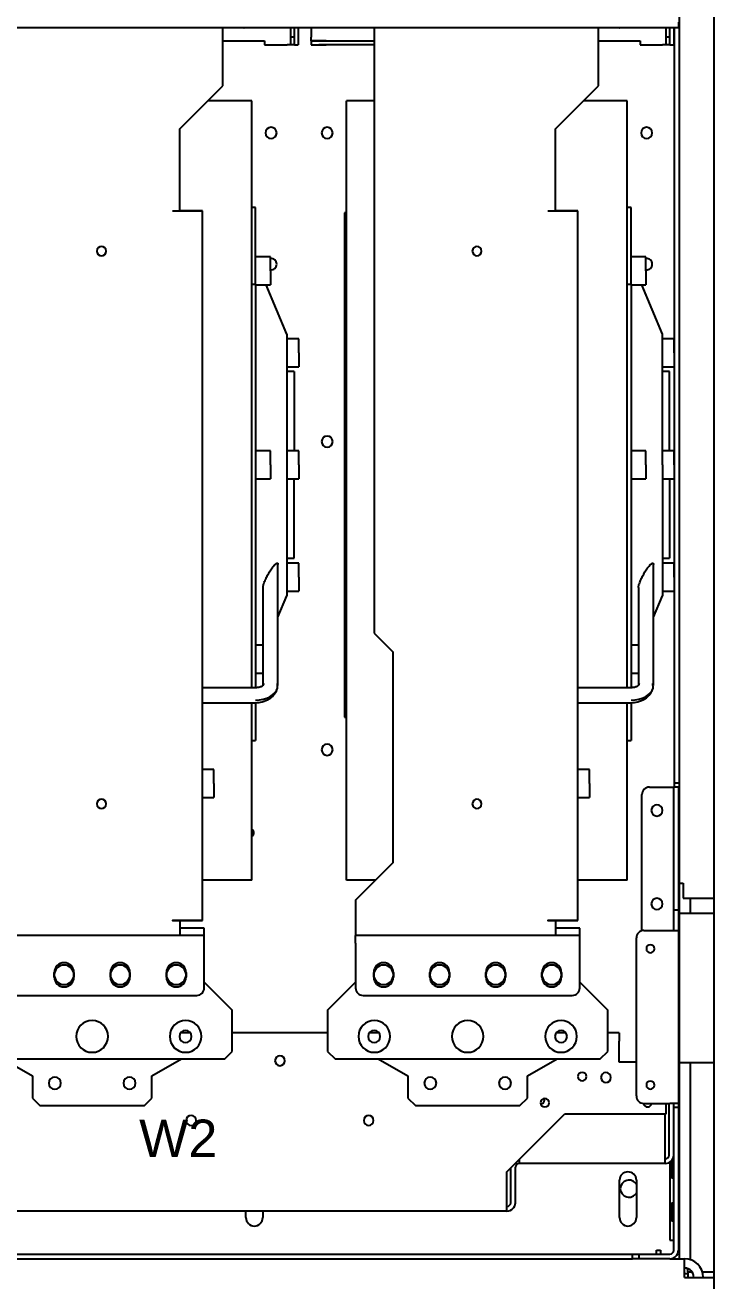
# Model space of a CAD drawing. Header units: inches. Extents: x 0 to 420, y 0 to 297.
# Drawn here: x 299.3 to 328.8, y 97 to 150.8 of the extents above; entities that cross this region are included whole.
import ezdxf
from ezdxf.enums import TextEntityAlignment as Align

# ---------------------------------------------------------------- set-up
doc = ezdxf.new("R2010")
doc.units = ezdxf.units.IN
doc.layers.add('Default', color=7, linetype='Continuous')
doc.layers.add('DV1_Default', color=7, linetype='Continuous')
doc.styles.add('SEACAD_arial_ttf', font='arial.ttf', dxfattribs={"height": 0.2})

# ---------------------------------------------------------------- blocks, each defined once
blk = doc.blocks.new('SE')
at = {"layer": 'DV1_Default', "color": 7, "linetype": 'Continuous', "ltscale": 25.4}
for p, q in [((328.785, 232.692), (328.785, 69.572)), ((327.305, 160.732), (327.305, 118.308)), ((327.265, 150.652), (271.265, 150.652)), ((307.761, 148.172), (307.761, 150.652)), ((310.665, 150.252), (310.665, 150.652)), ((310.825, 149.932), (310.825, 150.652)), ((310.985, 150.652), (310.985, 149.932)), ((311.545, 150.652), (311.545, 150.252)), ((314.241, 150.652), (314.241, 124.732)), ((323.841, 148.172), (323.841, 150.652)), ((326.745, 150.252), (326.745, 150.652)), ((326.905, 149.932), (326.905, 150.652)), ((327.065, 150.652), (327.065, 149.932)), ((327.105, 118.308), (327.105, 150.652)), ((327.265, 150.892), (327.265, 150.652)), ((307.761, 150.092), (309.545, 150.092)), ((309.545, 150.092), (309.545, 149.932)), ((310.825, 150.252), (310.665, 150.252)), ((310.665, 149.932), (310.665, 150.252)), ((311.545, 150.092), (311.545, 150.252)), ((311.545, 150.092), (311.545, 149.932)), ((311.545, 150.092), (311.545, 150.092)), ((311.865, 150.092), (314.241, 150.092)), ((323.841, 150.092), (325.625, 150.092)), ((325.625, 150.092), (325.625, 149.932)), ((326.905, 150.252), (326.745, 150.252)), ((326.745, 149.932), (326.745, 150.252)), ((309.545, 149.932), (310.505, 149.932)), ((310.665, 149.932), (310.505, 149.932)), ((310.825, 149.932), (310.665, 149.932)), ((310.825, 149.932), (310.825, 149.932)), ((310.825, 149.932), (310.985, 149.932)), ((314.241, 149.932), (311.865, 149.932)), ((325.625, 149.932), (326.585, 149.932)), ((326.745, 149.932), (326.585, 149.932)), ((326.905, 149.932), (326.745, 149.932)), ((326.905, 149.932), (326.905, 149.932)), ((326.905, 149.932), (327.065, 149.932)), ((305.921, 146.332), (307.761, 148.172)), ((322.001, 146.332), (323.841, 148.172)), ((308.997, 147.532), (307.121, 147.532)), ((308.997, 136.732), (308.997, 147.532)), ((314.241, 147.532), (313.053, 147.532)), ((313.053, 136.732), (313.053, 147.532)), ((325.077, 147.532), (323.201, 147.532)), ((325.077, 136.732), (325.077, 147.532)), ((305.921, 142.812), (305.921, 146.332)), ((322.001, 142.812), (322.001, 146.332)), ((306.241, 142.812), (305.921, 142.812)), ((305.921, 142.812), (306.241, 142.812)), ((306.881, 142.812), (306.561, 142.812)), ((306.561, 142.812), (306.561, 142.812)), ((306.881, 112.412), (306.881, 142.812)), ((306.881, 142.812), (306.881, 142.812)), ((309.157, 142.957), (308.997, 142.957)), ((309.157, 139.659), (309.157, 142.957)), ((312.973, 142.732), (312.973, 131.932)), ((313.053, 142.732), (312.973, 142.732)), ((322.321, 142.812), (322.001, 142.812)), ((322.001, 142.812), (322.321, 142.812)), ((322.961, 142.812), (322.641, 142.812)), ((322.641, 142.812), (322.641, 142.812)), ((322.961, 112.412), (322.961, 142.812)), ((322.961, 142.812), (322.961, 142.812)), ((325.237, 142.957), (325.077, 142.957)), ((325.237, 139.659), (325.237, 142.957)), ((309.797, 140.846), (309.157, 140.846)), ((309.797, 140.246), (309.797, 140.846)), ((325.877, 140.846), (325.237, 140.846)), ((325.877, 140.246), (325.877, 140.846)), ((309.797, 140.246), (309.797, 139.646)), ((325.877, 140.246), (325.877, 139.646)), ((309.157, 139.659), (308.997, 139.659)), ((309.157, 139.659), (309.157, 122.387)), ((309.157, 139.646), (309.797, 139.646)), ((310.501, 137.532), (309.613, 139.646)), ((325.237, 139.659), (325.077, 139.659)), ((325.237, 139.659), (325.237, 122.387)), ((325.237, 139.646), (325.877, 139.646)), ((326.581, 137.532), (325.693, 139.646)), ((310.501, 137.532), (310.501, 131.932)), ((311.005, 137.332), (310.501, 137.332)), ((311.005, 136.732), (311.005, 137.332)), ((326.581, 131.932), (326.581, 137.532)), ((327.085, 137.332), (326.581, 137.332)), ((327.085, 136.732), (327.085, 137.332)), ((308.997, 135.614), (308.997, 136.732)), ((311.005, 136.732), (311.005, 136.132)), ((313.053, 135.614), (313.053, 136.732)), ((325.077, 135.614), (325.077, 136.732)), ((327.085, 136.732), (327.085, 136.132)), ((310.501, 136.132), (311.005, 136.132)), ((326.581, 136.132), (327.085, 136.132)), ((308.997, 129.532), (308.997, 135.614)), ((310.805, 135.932), (310.501, 135.932)), ((310.805, 135.932), (310.805, 132.532)), ((313.053, 129.532), (313.053, 135.614)), ((325.077, 129.532), (325.077, 135.614)), ((326.885, 135.932), (326.581, 135.932)), ((326.885, 132.532), (326.885, 135.932)), ((309.797, 132.532), (309.157, 132.532)), ((309.797, 131.932), (309.797, 132.532)), ((311.005, 132.532), (310.501, 132.532)), ((311.005, 131.932), (311.005, 132.532)), ((325.877, 132.532), (325.237, 132.532)), ((325.877, 131.932), (325.877, 132.532)), ((327.085, 132.532), (326.581, 132.532)), ((327.085, 131.932), (327.085, 132.532)), ((309.797, 131.932), (309.797, 131.332)), ((310.501, 131.932), (310.501, 126.332)), ((311.005, 131.932), (311.005, 131.332)), ((312.973, 131.932), (312.973, 121.132)), ((325.877, 131.932), (325.877, 131.332)), ((326.581, 131.932), (326.581, 126.332)), ((327.085, 131.932), (327.085, 131.332)), ((309.157, 131.332), (309.797, 131.332)), ((310.501, 131.332), (311.005, 131.332)), ((310.805, 127.932), (310.805, 131.332)), ((325.237, 131.332), (325.877, 131.332)), ((326.581, 131.332), (327.085, 131.332)), ((326.885, 131.332), (326.885, 127.932)), ((308.997, 122.387), (308.997, 129.532)), ((313.053, 114.148), (313.053, 129.532)), ((325.077, 122.387), (325.077, 129.532)), ((310.117, 122.485), (310.117, 127.673)), ((310.501, 127.932), (310.805, 127.932)), ((311.005, 127.732), (310.501, 127.732)), ((311.005, 127.132), (311.005, 127.732)), ((326.197, 122.485), (326.197, 127.673)), ((326.581, 127.932), (326.885, 127.932)), ((327.085, 127.732), (326.581, 127.732)), ((327.085, 127.132), (327.085, 127.732)), ((311.005, 127.132), (311.005, 126.532)), ((327.085, 127.132), (327.085, 126.532)), ((309.477, 126.676), (309.477, 122.485)), ((310.501, 126.532), (311.005, 126.532)), ((325.557, 126.676), (325.557, 122.485)), ((326.581, 126.532), (327.085, 126.532)), ((310.117, 125.418), (310.501, 126.332)), ((326.197, 125.418), (326.581, 126.332)), ((314.241, 124.732), (315.041, 123.932)), ((309.477, 124.218), (309.157, 124.218)), ((315.041, 123.932), (315.041, 114.892)), ((325.557, 124.218), (325.237, 124.218)), ((309.157, 123.018), (309.477, 123.018)), ((325.237, 123.018), (325.557, 123.018)), ((309.157, 122.387), (306.881, 122.387)), ((310.101, 122.371), (310.094, 122.574)), ((325.237, 122.387), (322.961, 122.387)), ((326.181, 122.371), (326.174, 122.574)), ((306.881, 121.747), (309.157, 121.747)), ((308.997, 114.148), (308.997, 121.747)), ((309.157, 121.747), (309.157, 120.132)), ((322.961, 121.747), (325.237, 121.747)), ((325.077, 114.148), (325.077, 121.747)), ((325.237, 121.747), (325.237, 120.132)), ((312.973, 121.132), (313.053, 121.132)), ((308.997, 120.132), (309.157, 120.132)), ((325.077, 120.132), (325.237, 120.132)), ((307.373, 118.886), (306.881, 118.886)), ((307.373, 118.286), (307.373, 118.886)), ((323.453, 118.886), (322.961, 118.886)), ((323.453, 118.286), (323.453, 118.886)), ((307.373, 118.286), (307.373, 117.686)), ((323.453, 118.286), (323.453, 117.686)), ((325.705, 111.98), (325.705, 117.812)), ((326.025, 118.132), (326.905, 118.132)), ((326.905, 118.132), (327.065, 118.132)), ((327.065, 112.867), (327.065, 118.132)), ((327.265, 118.132), (327.065, 118.132)), ((327.105, 118.132), (327.105, 118.308)), ((327.305, 118.308), (327.105, 118.308)), ((327.265, 118.132), (327.265, 112.867)), ((327.265, 118.132), (327.305, 118.132)), ((327.305, 118.308), (327.305, 118.132)), ((327.305, 118.132), (327.305, 112.732)), ((306.881, 117.686), (307.373, 117.686)), ((322.961, 117.686), (323.453, 117.686)), ((315.041, 114.892), (313.441, 113.292)), ((313.441, 113.292), (315.041, 114.892)), ((308.997, 114.148), (306.881, 114.148)), ((314.297, 114.148), (313.053, 114.148)), ((325.077, 114.148), (322.961, 114.148)), ((327.305, 114.012), (327.465, 114.012)), ((327.465, 114.012), (327.465, 113.372)), ((313.441, 113.292), (313.441, 112.412)), ((313.441, 113.292), (313.441, 113.292)), ((327.465, 113.372), (327.785, 113.372)), ((327.785, 113.372), (327.972, 113.372)), ((327.785, 112.732), (327.785, 113.372)), ((327.972, 113.372), (328.157, 113.372)), ((328.157, 113.372), (328.61, 113.372)), ((328.61, 113.372), (328.785, 113.372)), ((327.065, 112.166), (327.065, 112.867)), ((327.265, 112.867), (327.065, 112.867)), ((327.265, 112.867), (327.265, 112.166)), ((327.305, 112.732), (327.945, 112.732)), ((327.305, 112.732), (327.305, 106.332)), ((327.945, 112.732), (328.785, 112.732)), ((305.921, 112.412), (306.241, 112.412)), ((305.921, 112.412), (305.921, 111.772)), ((306.961, 112.092), (305.921, 112.092)), ((306.961, 112.092), (305.921, 112.092)), ((306.961, 111.772), (306.961, 112.092)), ((306.961, 112.092), (306.961, 112.092)), ((313.441, 112.412), (313.441, 111.772)), ((322.001, 112.412), (322.321, 112.412)), ((322.001, 112.412), (322.001, 111.772)), ((323.041, 112.092), (322.001, 112.092)), ((323.041, 112.092), (322.001, 112.092)), ((323.041, 111.772), (323.041, 112.092)), ((323.041, 112.092), (323.041, 112.092)), ((325.785, 111.99), (326.905, 111.99)), ((326.905, 111.99), (327.265, 111.99)), ((327.065, 111.99), (327.065, 112.166)), ((327.265, 112.166), (327.265, 111.99)), ((327.265, 111.99), (327.265, 104.582)), ((305.921, 111.772), (297.361, 111.772)), ((306.961, 111.772), (305.921, 111.772)), ((306.961, 111.452), (306.961, 111.772)), ((306.961, 109.532), (306.961, 111.452)), ((322.001, 111.772), (313.441, 111.772)), ((313.441, 111.452), (313.441, 111.772)), ((313.441, 111.452), (313.441, 109.532)), ((323.041, 111.772), (322.001, 111.772)), ((323.041, 111.452), (323.041, 111.772)), ((323.041, 109.532), (323.041, 111.452)), ((325.465, 104.902), (325.465, 111.67)), ((300.541, 109.992), (300.541, 110.192)), ((301.381, 110.192), (301.381, 109.992)), ((302.941, 109.992), (302.941, 110.192)), ((303.781, 110.192), (303.781, 109.992)), ((305.341, 109.992), (305.341, 110.192)), ((306.181, 110.192), (306.181, 109.992)), ((306.961, 109.772), (308.161, 108.572)), ((308.161, 108.572), (306.961, 109.772)), ((312.241, 108.572), (313.441, 109.772)), ((313.441, 109.772), (312.241, 108.572)), ((314.221, 109.992), (314.221, 110.192)), ((315.061, 110.192), (315.061, 109.992)), ((316.621, 109.992), (316.621, 110.192)), ((317.461, 110.192), (317.461, 109.992)), ((319.021, 109.992), (319.021, 110.192)), ((319.861, 110.192), (319.861, 109.992)), ((321.421, 109.992), (321.421, 110.192)), ((322.261, 110.192), (322.261, 109.992)), ((323.041, 109.772), (324.241, 108.572)), ((324.241, 108.572), (323.041, 109.772)), ((297.681, 109.212), (306.641, 109.212)), ((313.761, 109.212), (322.721, 109.212)), ((308.161, 108.572), (308.161, 108.572)), ((308.161, 106.812), (308.161, 108.572)), ((312.241, 108.572), (312.241, 106.812)), ((312.241, 108.572), (312.241, 108.572)), ((324.241, 108.572), (324.241, 108.572)), ((324.241, 106.812), (324.241, 108.572)), ((327.305, 108.332), (327.265, 108.332)), ((327.265, 108.172), (327.265, 108.156)), ((327.305, 108.172), (327.265, 108.172)), ((306.366, 107.612), (305.956, 107.612)), ((312.241, 107.612), (308.161, 107.612)), ((314.446, 107.612), (314.036, 107.612)), ((322.446, 107.612), (322.036, 107.612)), ((324.725, 107.612), (324.241, 107.612)), ((324.725, 107.612), (324.725, 107.252)), ((301.481, 107.452), (301.481, 107.452)), ((302.841, 107.452), (302.841, 107.452)), ((305.481, 107.452), (305.481, 107.452)), ((306.841, 107.452), (306.841, 107.452)), ((313.561, 107.452), (313.561, 107.452)), ((314.921, 107.452), (314.921, 107.452)), ((317.561, 107.452), (317.561, 107.452)), ((318.921, 107.452), (318.921, 107.452)), ((321.561, 107.452), (321.561, 107.452)), ((322.921, 107.452), (322.921, 107.452)), ((324.725, 106.356), (324.725, 107.252)), ((327.305, 107.548), (327.265, 107.548)), ((307.841, 106.492), (308.161, 106.812)), ((312.241, 106.812), (312.561, 106.492)), ((323.921, 106.492), (324.241, 106.812)), ((296.481, 106.492), (307.841, 106.492)), ((298.331, 106.492), (299.601, 105.759)), ((304.721, 105.759), (305.991, 106.492)), ((312.561, 106.492), (323.921, 106.492)), ((314.411, 106.492), (315.681, 105.759)), ((320.801, 105.759), (322.071, 106.492)), ((325.465, 106.356), (324.725, 106.356)), ((327.305, 106.332), (327.305, 98.716)), ((327.305, 106.332), (327.945, 106.332)), ((327.785, 97.889), (327.785, 106.332)), ((327.945, 106.332), (328.785, 106.332)), ((299.601, 105.759), (299.601, 104.812)), ((300.301, 105.452), (300.301, 105.452)), ((300.821, 105.452), (300.821, 105.452)), ((303.501, 105.452), (303.501, 105.452)), ((304.021, 105.452), (304.021, 105.452)), ((304.721, 104.812), (304.721, 105.759)), ((315.681, 105.759), (315.681, 104.812)), ((316.381, 105.452), (316.381, 105.452)), ((316.901, 105.452), (316.901, 105.452)), ((319.581, 105.452), (319.581, 105.452)), ((320.101, 105.452), (320.101, 105.452)), ((320.801, 104.812), (320.801, 105.759)), ((299.601, 104.812), (299.921, 104.492)), ((299.921, 104.492), (304.401, 104.492)), ((304.401, 104.492), (304.721, 104.812)), ((315.681, 104.812), (316.001, 104.492)), ((316.001, 104.492), (320.481, 104.492)), ((320.481, 104.492), (320.801, 104.812)), ((325.785, 104.582), (326.905, 104.582)), ((326.745, 104.132), (326.745, 104.582)), ((326.865, 102.372), (326.865, 104.582)), ((327.265, 104.582), (326.905, 104.582)), ((327.065, 104.406), (327.065, 104.582)), ((327.065, 104.086), (327.065, 104.406)), ((327.265, 104.406), (327.065, 104.406)), ((327.265, 104.582), (327.265, 104.406)), ((327.265, 104.406), (327.265, 104.086)), ((319.925, 101.652), (322.405, 104.132)), ((322.405, 104.132), (326.745, 104.132)), ((326.705, 102.372), (326.705, 104.132)), ((327.065, 98.292), (327.065, 104.086)), ((327.265, 104.086), (327.265, 98.292)), ((326.705, 102.012), (326.705, 102.372)), ((320.085, 100.332), (320.085, 101.812)), ((320.285, 100.332), (320.285, 101.852)), ((320.445, 102.172), (320.445, 102.012)), ((326.705, 102.012), (320.445, 102.012)), ((326.905, 102.073), (326.905, 98.732)), ((326.969, 102.144), (326.969, 101.4)), ((327.065, 102.144), (326.969, 102.144)), ((319.925, 100.332), (319.925, 101.652)), ((324.745, 99.692), (324.745, 101.292)), ((325.465, 101.292), (325.465, 99.692)), ((326.969, 101.4), (327.065, 101.4)), ((319.925, 99.972), (319.925, 100.332)), ((326.969, 100.304), (326.969, 99.56)), ((327.065, 100.304), (326.969, 100.304)), ((319.925, 99.972), (298.713, 99.972)), ((308.745, 99.692), (308.745, 99.972)), ((309.465, 99.972), (309.465, 99.692)), ((326.969, 99.56), (327.065, 99.56)), ((326.905, 98.732), (327.01, 98.732)), ((327.018, 98.732), (327.01, 98.732)), ((327.018, 98.732), (327.065, 98.732)), ((327.305, 98.716), (327.265, 98.716)), ((327.305, 98.716), (327.305, 97.932)), ((272.985, 97.932), (325.305, 97.932)), ((280.361, 98.132), (325.305, 98.132)), ((325.305, 98.132), (325.585, 98.132)), ((325.305, 97.932), (325.305, 98.132)), ((325.585, 97.932), (325.305, 97.932)), ((325.585, 98.132), (325.905, 98.132)), ((325.585, 97.932), (325.585, 98.132)), ((325.905, 97.932), (325.585, 97.932)), ((325.905, 98.132), (326.905, 98.132)), ((326.905, 97.932), (325.905, 97.932)), ((326.329, 98.292), (326.505, 98.292)), ((326.329, 98.132), (326.329, 98.292)), ((326.505, 98.292), (326.505, 98.132)), ((326.905, 97.932), (327.525, 97.932)), ((327.105, 97.932), (327.105, 97.993)), ((327.525, 97.132), (327.525, 97.932)), ((327.68, 97.372), (327.785, 97.372)), ((327.785, 97.372), (327.785, 97.436)), ((327.785, 97.372), (327.845, 97.372)), ((328.288, 97.372), (328.61, 97.372)), ((328.61, 97.372), (328.785, 97.372)), ((327.525, 97.292), (327.685, 97.292)), ((327.525, 97.132), (328.785, 97.132)), ((327.685, 97.132), (327.685, 97.292)), ((327.685, 97.292), (327.685, 97.292))]:
    blk.add_line(p, q, dxfattribs=at)
for centre, radius, start, end in [((308.665, 150.972), 0.32, 268.7821, 271.2179), ((308.665, 150.972), 0.32, 268.774, 271.226), ((312.225, 150.972), 0.32, 268.7821, 271.2179), ((312.225, 150.972), 0.32, 268.774, 271.226), ((324.745, 150.972), 0.32, 268.7821, 271.2179), ((324.745, 150.972), 0.32, 268.774, 271.226), ((309.825, 146.156), 0.24, 0, 180), ((312.225, 146.156), 0.24, 0, 180), ((325.905, 146.156), 0.24, 0, 180), ((309.825, 146.156), 0.24, 180, 360), ((312.225, 146.156), 0.24, 180, 360), ((325.905, 146.156), 0.24, 180, 360), ((302.561, 141.092), 0.2, 0, 180), ((302.561, 141.092), 0.2, 180, 360), ((302.561, 141.092), 0.2, 180, 360), ((318.641, 141.092), 0.2, 0, 180), ((318.641, 141.092), 0.2, 180, 360), ((318.641, 141.092), 0.2, 180, 360), ((309.825, 140.532), 0.24, 0, 96.6998), ((309.825, 140.532), 0.24, 263.3002, 360), ((325.905, 140.532), 0.24, 0, 96.6998), ((325.905, 140.532), 0.24, 263.3002, 360), ((312.225, 132.932), 0.24, 0, 180), ((312.225, 132.932), 0.24, 180, 360), ((312.225, 119.732), 0.24, 0, 180), ((312.225, 119.732), 0.24, 180, 360), ((326.025, 117.812), 0.32, 90, 180), ((302.561, 117.412), 0.2, 0, 180), ((302.561, 117.412), 0.2, 180, 360), ((302.561, 117.412), 0.2, 180, 360), ((318.641, 117.412), 0.2, 0, 180), ((318.641, 117.412), 0.2, 180, 360), ((318.641, 117.412), 0.2, 180, 360), ((326.345, 117.132), 0.24, 0, 180), ((326.345, 117.132), 0.24, 180, 360), ((308.905, 116.172), 0.18, 300.7379, 59.2621), ((326.345, 113.132), 0.24, 0, 180), ((326.345, 113.132), 0.24, 180, 360), ((325.785, 111.67), 0.32, 90, 180), ((326.065, 111.206), 0.172, 90, 270), ((326.065, 111.206), 0.172, 270, 90), ((300.961, 110.192), 0.42, 0, 180), ((300.961, 110.092), 0.42, 0, 180), ((303.361, 110.192), 0.42, 0, 180), ((303.361, 110.092), 0.42, 0, 180), ((305.761, 110.192), 0.42, 0, 180), ((305.761, 110.092), 0.42, 0, 180), ((314.641, 110.192), 0.42, 0, 180), ((314.641, 110.092), 0.42, 0, 180), ((317.041, 110.192), 0.42, 0, 180), ((317.041, 110.092), 0.42, 0, 180), ((319.441, 110.192), 0.42, 0, 180), ((319.441, 110.092), 0.42, 0, 180), ((321.841, 110.192), 0.42, 0, 180), ((321.841, 110.092), 0.42, 0, 180), ((300.961, 110.092), 0.42, 180, 360), ((300.961, 110.092), 0.42, 180, 360), ((300.961, 109.992), 0.42, 180, 360), ((300.961, 109.992), 0.42, 180, 360), ((303.361, 110.092), 0.42, 180, 360), ((303.361, 110.092), 0.42, 180, 360), ((303.361, 109.992), 0.42, 180, 360), ((303.361, 109.992), 0.42, 180, 360), ((305.761, 110.092), 0.42, 180, 360), ((305.761, 110.092), 0.42, 180, 360), ((305.761, 109.992), 0.42, 180, 360), ((305.761, 109.992), 0.42, 180, 360), ((314.641, 110.092), 0.42, 180, 360), ((314.641, 110.092), 0.42, 180, 360), ((314.641, 109.992), 0.42, 180, 360), ((314.641, 109.992), 0.42, 180, 360), ((317.041, 110.092), 0.42, 180, 360), ((317.041, 110.092), 0.42, 180, 360), ((317.041, 109.992), 0.42, 180, 360), ((317.041, 109.992), 0.42, 180, 360), ((319.441, 110.092), 0.42, 180, 360), ((319.441, 110.092), 0.42, 180, 360), ((319.441, 109.992), 0.42, 180, 360), ((319.441, 109.992), 0.42, 180, 360), ((321.841, 110.092), 0.42, 180, 360), ((321.841, 110.092), 0.42, 180, 360), ((321.841, 109.992), 0.42, 180, 360), ((321.841, 109.992), 0.42, 180, 360), ((306.641, 109.532), 0.32, 270, 360), ((313.761, 109.532), 0.32, 180, 270), ((322.721, 109.532), 0.32, 270, 360), ((302.161, 107.452), 0.68, 0, 180), ((306.161, 107.452), 0.68, 0, 180), ((314.241, 107.452), 0.68, 0, 180), ((318.241, 107.452), 0.68, 0, 180), ((322.241, 107.452), 0.68, 0, 180), ((306.161, 107.452), 0.26, 0, 180), ((314.241, 107.452), 0.26, 0, 180), ((322.241, 107.452), 0.26, 0, 180), ((302.161, 107.452), 0.68, 180, 360), ((302.161, 107.452), 0.68, 180, 360), ((306.161, 107.452), 0.68, 180, 360), ((306.161, 107.452), 0.68, 180, 360), ((306.161, 107.452), 0.26, 180, 360), ((306.161, 107.452), 0.26, 180, 360), ((314.241, 107.452), 0.68, 180, 360), ((314.241, 107.452), 0.68, 180, 360), ((314.241, 107.452), 0.26, 180, 360), ((314.241, 107.452), 0.26, 180, 360), ((318.241, 107.452), 0.68, 180, 360), ((318.241, 107.452), 0.68, 180, 360), ((322.241, 107.452), 0.68, 180, 360), ((322.241, 107.452), 0.68, 180, 360), ((322.241, 107.452), 0.26, 180, 360), ((322.241, 107.452), 0.26, 180, 360), ((310.201, 106.412), 0.212, 0, 180), ((310.201, 106.412), 0.212, 180, 360), ((300.561, 105.452), 0.26, 0, 180), ((300.561, 105.452), 0.26, 180, 360), ((300.561, 105.452), 0.26, 180, 360), ((303.761, 105.452), 0.26, 0, 180), ((303.761, 105.452), 0.26, 180, 360), ((303.761, 105.452), 0.26, 180, 360), ((316.641, 105.452), 0.26, 0, 180), ((316.641, 105.452), 0.26, 180, 360), ((316.641, 105.452), 0.26, 180, 360), ((319.841, 105.452), 0.26, 0, 180), ((319.841, 105.452), 0.26, 180, 360), ((319.841, 105.452), 0.26, 180, 360), ((323.145, 105.732), 0.18, 0, 180), ((323.145, 105.732), 0.18, 180, 360), ((324.161, 105.692), 0.212, 0, 180), ((324.161, 105.692), 0.212, 180, 360), ((326.065, 105.366), 0.172, 90, 270), ((326.065, 105.366), 0.172, 270, 90), ((325.785, 104.902), 0.32, 180, 270), ((321.545, 104.612), 0.18, 0, 180), ((321.545, 104.612), 0.18, 180, 360), ((321.365, 104.732), 0.168, 272.2117, 360), ((321.365, 104.732), 0.168, 0, 20.4082), ((325.945, 104.612), 0.18, 189.436, 350.4083), ((306.401, 103.852), 0.212, 0, 180), ((306.401, 103.852), 0.212, 180, 360), ((314.001, 103.852), 0.212, 0, 180), ((314.001, 103.852), 0.212, 180, 360), ((326.705, 102.372), 0.16, 270, 360), ((326.705, 102.372), 0.36, 320.7035, 360), ((320.445, 101.852), 0.16, 90, 180), ((326.705, 102.372), 0.36, 270, 317.1666), ((325.105, 101.292), 0.36, 0, 180), ((325.145, 100.932), 0.368, 29.5918, 330.4082), ((319.925, 100.332), 0.16, 270, 360), ((319.925, 100.332), 0.36, 270, 360), ((309.105, 99.692), 0.36, 180, 360), ((325.105, 99.692), 0.36, 180, 360), ((326.905, 98.292), 0.36, 270, 360), ((326.905, 98.292), 0.16, 270, 360), ((327.525, 97.132), 0.8, 0, 90), ((327.525, 97.132), 0.4, 0, 90), ((327.045, 97.292), 0.64, 0, 20.2415)]:
    blk.add_arc(centre, radius, start, end, dxfattribs=at)
for centre, major_axis in [((311.865, 150.092), (-0.32, 0)), ((306.241, 142.812), (0.32, 0)), ((322.321, 142.812), (0.32, 0)), ((306.241, 112.412), (0.64, 0)), ((322.321, 112.412), (0.64, 0))]:
    blk.add_ellipse(centre, major_axis=major_axis, ratio=0.000006, dxfattribs=at)
for centre, major_axis, ratio, start_param, end_param in [((311.865, 149.932), (0.32, 0), 0.000006, 3.141593, 6.283185), ((306.241, 142.812), (-0.64, 0), 0.000006, 0, 3.141593), ((322.321, 142.812), (-0.64, 0), 0.000006, 0, 3.141593), ((309.157, 122.485), (0.96, 0), 0.653827, 4.712389, 6.10928), ((309.797, 122.485), (-0.32, 0), 0.756644, 6.192979, 6.283185), ((309.797, 122.485), (-0.32, 0), 0.756644, 5.897975, 5.961638), ((309.797, 122.485), (-0.32, 0), 0.756644, 3.141593, 3.51693), ((325.237, 122.485), (0.96, 0), 0.653827, 4.712389, 6.10928), ((325.877, 122.485), (-0.32, 0), 0.756644, 6.192979, 6.283185), ((325.877, 122.485), (-0.32, 0), 0.756644, 5.897975, 5.961638), ((325.877, 122.485), (-0.32, 0), 0.756644, 3.141593, 3.51693)]:
    blk.add_ellipse(centre, major_axis=major_axis, ratio=ratio, start_param=start_param, end_param=end_param, dxfattribs=at)
for points, knots in [([(309.477, 126.676), (309.477, 126.683), (309.477, 126.698), (309.481, 126.723), (309.487, 126.756), (309.498, 126.797), (309.518, 126.862), (309.548, 126.943), (309.587, 127.035), (309.63, 127.125), (309.676, 127.215), (309.726, 127.306), (309.78, 127.397), (309.839, 127.486), (309.898, 127.567), (309.954, 127.635), (310.004, 127.686), (310.046, 127.719), (310.081, 127.733), (310.104, 127.726), (310.114, 127.705), (310.116, 127.688), (310.117, 127.678), (310.117, 127.673)], [0, 0, 0, 0, 0.013967, 0.028447, 0.043978, 0.068189, 0.095936, 0.152672, 0.210212, 0.270303, 0.334496, 0.403723, 0.478765, 0.559604, 0.642287, 0.721099, 0.791609, 0.852872, 0.906266, 0.955012, 0.977617, 0.988938, 1, 1, 1, 1]), ([(325.557, 126.676), (325.557, 126.683), (325.557, 126.698), (325.561, 126.723), (325.567, 126.756), (325.578, 126.797), (325.598, 126.862), (325.628, 126.943), (325.667, 127.035), (325.71, 127.125), (325.756, 127.215), (325.806, 127.306), (325.86, 127.397), (325.919, 127.486), (325.978, 127.567), (326.034, 127.635), (326.084, 127.686), (326.126, 127.719), (326.161, 127.733), (326.184, 127.726), (326.194, 127.705), (326.196, 127.688), (326.197, 127.678), (326.197, 127.673)], [0, 0, 0, 0, 0.013967, 0.028447, 0.043978, 0.068189, 0.095936, 0.152672, 0.210212, 0.270303, 0.334496, 0.403723, 0.478765, 0.559604, 0.642287, 0.721099, 0.791609, 0.852872, 0.906266, 0.955012, 0.977617, 0.988938, 1, 1, 1, 1]), ([(309.499, 122.574), (309.5, 122.552), (309.499, 122.512), (309.43, 122.444), (309.308, 122.396), (309.213, 122.39), (309.157, 122.387)], [0, 0, 0, 0, 0.222714, 0.473934, 0.73905, 1, 1, 1, 1]), ([(309.157, 121.747), (309.263, 121.755), (309.457, 121.773), (309.763, 121.906), (310.003, 122.116), (310.068, 122.278), (310.101, 122.371)], [0, 0, 0, 0, 0.225577, 0.478975, 0.743673, 1, 1, 1, 1]), ([(325.579, 122.574), (325.58, 122.552), (325.579, 122.512), (325.51, 122.444), (325.388, 122.396), (325.293, 122.39), (325.237, 122.387)], [0, 0, 0, 0, 0.222714, 0.473934, 0.73905, 1, 1, 1, 1]), ([(325.237, 121.747), (325.343, 121.755), (325.537, 121.773), (325.843, 121.906), (326.083, 122.116), (326.148, 122.278), (326.181, 122.371)], [0, 0, 0, 0, 0.225577, 0.478975, 0.743673, 1, 1, 1, 1])]:
    blk.add_open_spline(points, degree=3, knots=knots, dxfattribs=at)
at = {"layer": 'DV1_Default', "color": 7, "linetype": 'Continuous', "ltscale": 25.4, "style": 'SEACAD_arial_ttf'}
blk.add_text('-X2:U2            V2           W2', height=1.6, dxfattribs=at).set_placement((280.2, 103.891), align=Align.TOP_LEFT)

msp = doc.modelspace()

# ---------------------------------------------------------------- block references
at = {"layer": 'Default'}
msp.add_blockref('SE', (0, 0), dxfattribs=at)

doc.saveas('drawing.dxf')
